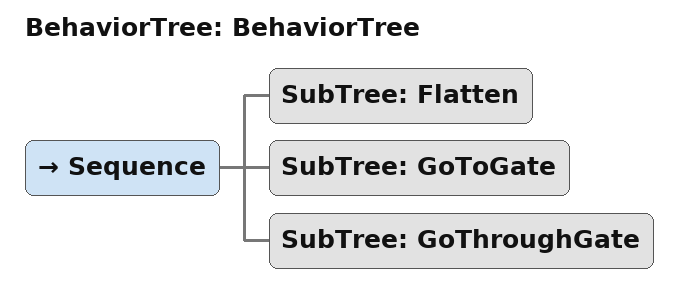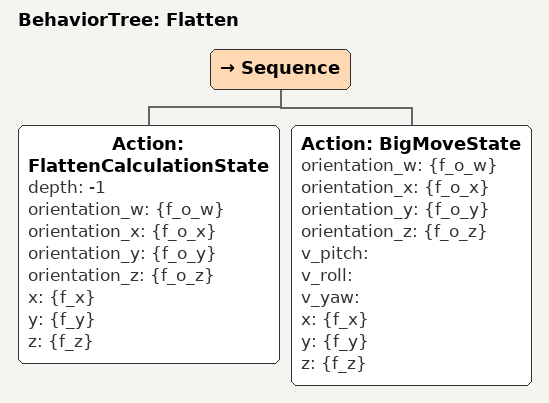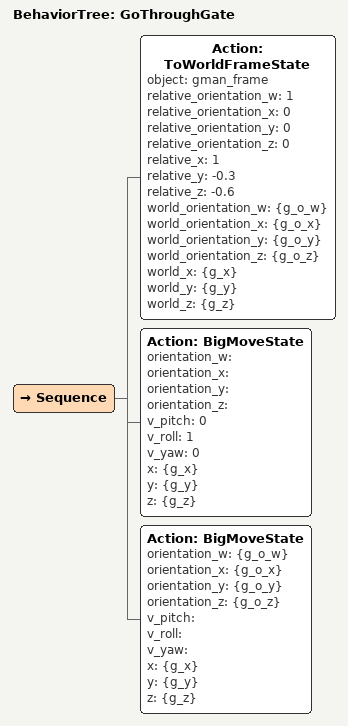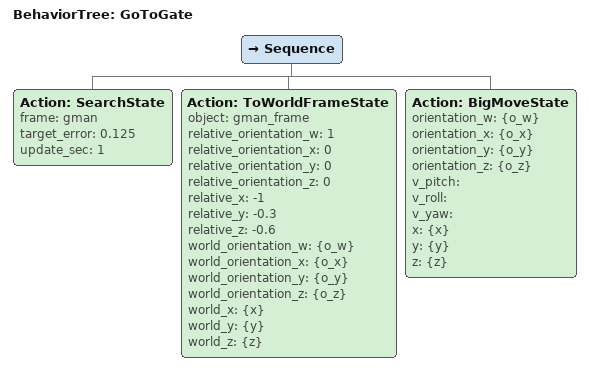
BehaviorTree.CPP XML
<?xml version="1.0"?>
<root main_tree_to_execute="BehaviorTree">
    <BehaviorTree ID="BehaviorTree">
        <Sequence>
            <SubTree ID="Flatten"/>
            <SubTree ID="GoToGate"/>
            <SubTree ID="GoThroughGate"/>
        </Sequence>
    </BehaviorTree>
    <BehaviorTree ID="Flatten">
        <Sequence>
            <Action ID="FlattenCalculationState" depth="-1" orientation_w="{f_o_w}" orientation_x="{f_o_x}" orientation_y="{f_o_y}" orientation_z="{f_o_z}" x="{f_x}" y="{f_y}" z="{f_z}"/>
            <Action ID="BigMoveState" orientation_w="{f_o_w}" orientation_x="{f_o_x}" orientation_y="{f_o_y}" orientation_z="{f_o_z}" v_pitch="" v_roll="" v_yaw="" x="{f_x}" y="{f_y}" z="{f_z}"/>
        </Sequence>
    </BehaviorTree>
    <BehaviorTree ID="GoThroughGate">
        <Sequence>
            <Action ID="ToWorldFrameState" object="gman_frame" relative_orientation_w="1" relative_orientation_x="0" relative_orientation_y="0" relative_orientation_z="0" relative_x="1" relative_y="-0.3" relative_z="-0.6" world_orientation_w="{g_o_w}" world_orientation_x="{g_o_x}" world_orientation_y="{g_o_y}" world_orientation_z="{g_o_z}" world_x="{g_x}" world_y="{g_y}" world_z="{g_z}"/>
            <Action ID="BigMoveState" orientation_w="" orientation_x="" orientation_y="" orientation_z="" v_pitch="0" v_roll="1" v_yaw="0" x="{g_x}" y="{g_y}" z="{g_z}"/>
            <Action ID="BigMoveState" orientation_w="{g_o_w}" orientation_x="{g_o_x}" orientation_y="{g_o_y}" orientation_z="{g_o_z}" v_pitch="" v_roll="" v_yaw="" x="{g_x}" y="{g_y}" z="{g_z}"/>
        </Sequence>
    </BehaviorTree>
    <BehaviorTree ID="GoToGate">
        <Sequence>
            <Action ID="SearchState" frame="gman" target_error="0.125" update_sec="1"/>
            <Action ID="ToWorldFrameState" object="gman_frame" relative_orientation_w="1" relative_orientation_x="0" relative_orientation_y="0" relative_orientation_z="0" relative_x="-1" relative_y="-0.3" relative_z="-0.6" world_orientation_w="{o_w}" world_orientation_x="{o_x}" world_orientation_y="{o_y}" world_orientation_z="{o_z}" world_x="{x}" world_y="{y}" world_z="{z}"/>
            <Action ID="BigMoveState" orientation_w="{o_w}" orientation_x="{o_x}" orientation_y="{o_y}" orientation_z="{o_z}" v_pitch="" v_roll="" v_yaw="" x="{x}" y="{y}" z="{z}"/>
        </Sequence>
    </BehaviorTree>
</root>
